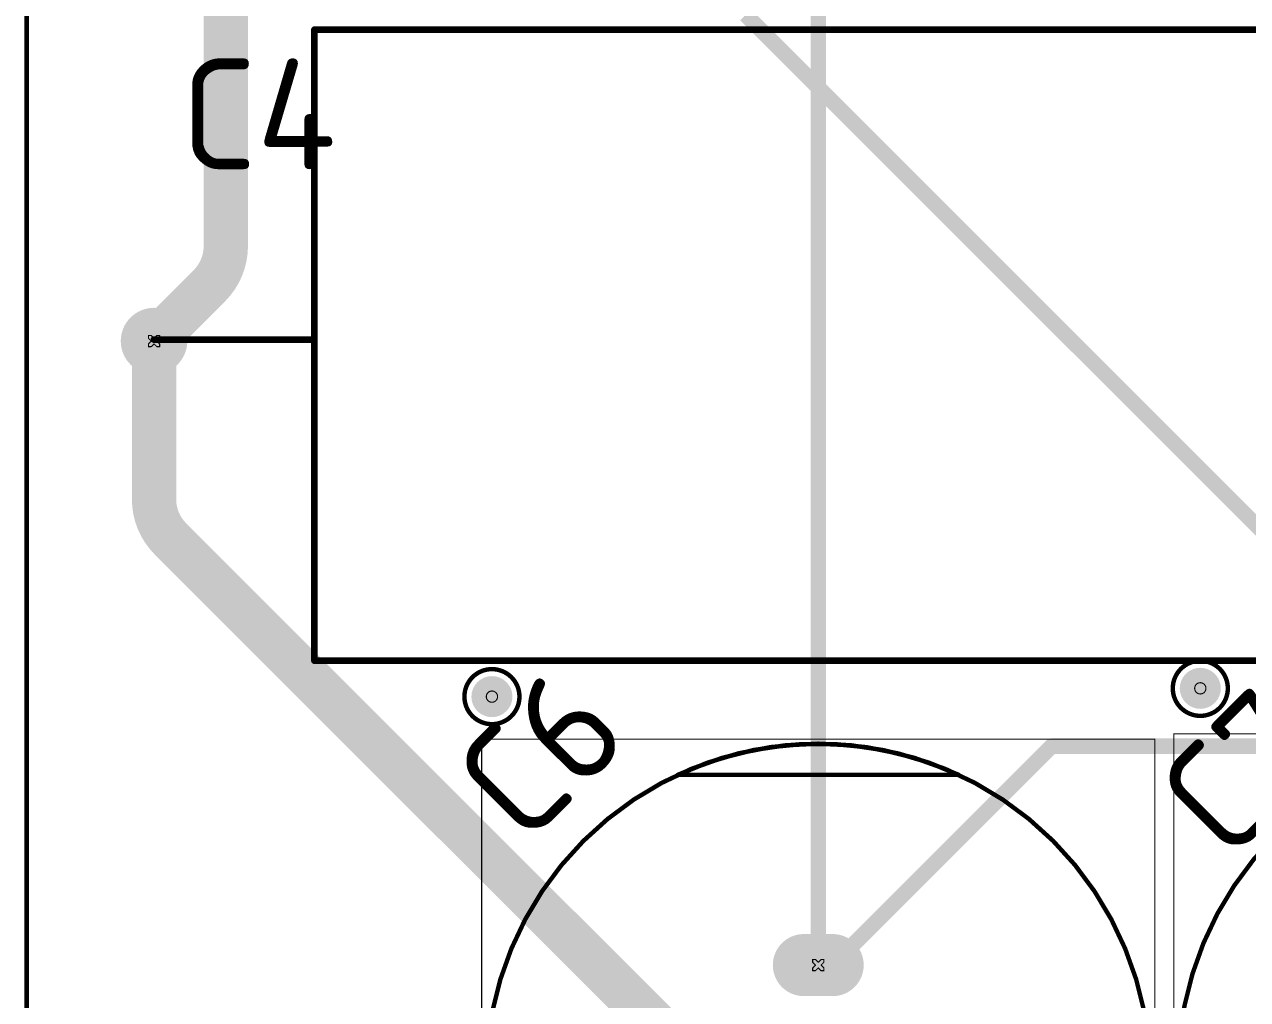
# Model space of a CAD drawing. Header units: millimetres. Extents: x 3219 to 51106, y -14166 to 2063.
# Drawn here: x 5516.4 to 5571.6, y 1810.7 to 1854.7 of the extents above; entities that cross this region are included whole.
import ezdxf

# ---------------------------------------------------------------- set-up
doc = ezdxf.new("R2010")
doc.units = ezdxf.units.MM
doc.layers.get('0').update_dxf_attribs({"lineweight": 53})
for name, color, linetype in [('Bottom Layer', 5, 'Continuous'), ('Bottom Solder', 6, 'Continuous'), ('Drill Drawing', 1, 'Continuous'), ('Mechanical 1', 6, 'Continuous'), ('Mechanical 13', 56, 'Continuous'), ('Mechanical 15', 56, 'Continuous'), ('Multi-Layer', 9, 'Continuous'), ('Top Layer', 1, 'Continuous'), ('Top Overlay', 2, 'Continuous'), ('Top Solder', 216, 'Continuous')]:
    doc.layers.add(name, color=color, linetype=linetype)
doc.styles.add('Arial', font='arial.ttf', dxfattribs={"height": 3})
doc.styles.add('GOST type B', font='GOST_B.TTF', dxfattribs={"height": 3.5})

# ---------------------------------------------------------------- blocks, each defined once
blk = doc.blocks.new('_73_14__4____D28_41')
at = {"layer": 'Mechanical 1'}
for points in [[(24, 14.5, 0.2, 0.2, 0), (-24, 14.5, 0.2, 0.2, 0)], [(24, -14, 0.2, 0.2, 0), (24, 14.5, 0.2, 0.2, 0)], [(24, -14, 0.2, 0.2, 0), (-24, -14, 0.2, 0.2, 0)]]:
    blk.add_lwpolyline(points, format="xyseb", dxfattribs=at)
for points in [[(23.95, 14.5, 0.1, 0.1, 1), (24.05, 14.5, 0.1, 0.1, 1)], [(23.95, 14.5, 0.1, 0.1, 1), (24.05, 14.5, 0.1, 0.1, 1)], [(23.95, -14, 0.1, 0.1, 1), (24.05, -14, 0.1, 0.1, 1)], [(23.95, -14, 0.1, 0.1, 1), (24.05, -14, 0.1, 0.1, 1)]]:
    blk.add_lwpolyline(points, format="xyseb", close=True, dxfattribs=at)
at = {"layer": 'Top Overlay'}
for points in [[(24, 14.5, 0.3, 0.3, 0), (-24, 14.5, 0.3, 0.3, 0)], [(24, -14, 0.3, 0.3, 0), (24, 14.5, 0.3, 0.3, 0)], [(31.25, 0, 0.3, 0.3, 0), (24, 0, 0.3, 0.3, 0)], [(24, -14, 0.3, 0.3, 0), (-24, -14, 0.3, 0.3, 0)]]:
    blk.add_lwpolyline(points, format="xyseb", dxfattribs=at)
for points in [[(23.925, 14.5, 0.15, 0.15, 1), (24.075, 14.5, 0.15, 0.15, 1)], [(23.925, 14.5, 0.15, 0.15, 1), (24.075, 14.5, 0.15, 0.15, 1)], [(23.925, 0, 0.15, 0.15, 1), (24.075, 0, 0.15, 0.15, 1)], [(31.175, 0, 0.15, 0.15, 1), (31.325, 0, 0.15, 0.15, 1)], [(23.925, -14, 0.15, 0.15, 1), (24.075, -14, 0.15, 0.15, 1)], [(23.925, -14, 0.15, 0.15, 1), (24.075, -14, 0.15, 0.15, 1)]]:
    blk.add_lwpolyline(points, format="xyseb", close=True, dxfattribs=at)
blk = doc.blocks.new('CAP_TH_ALUM_ELEC_D30_00___S10_00___H30_00___122')
at = {"layer": 'Bottom Layer'}
h = blk.add_hatch(color=5, dxfattribs=at)
edge = h.paths.add_edge_path()
edge.add_arc((-5, 0.65), 1.3, 0, 180)
edge.add_line((-6.3, 0.65), (-6.3, -0.65))
edge.add_arc((-5, -0.65), 1.3, 180, 360)
edge.add_line((-3.7, -0.65), (-3.7, 0.65))
h = blk.add_hatch(color=5, dxfattribs=at)
edge = h.paths.add_edge_path()
edge.add_arc((5, -0.65), 1.3, 180, 360)
edge.add_line((6.3, -0.65), (6.3, 0.65))
edge.add_arc((5, 0.65), 1.3, 0, 180)
edge.add_line((3.7, 0.65), (3.7, -0.65))
at = {"layer": 'Bottom Solder'}
h = blk.add_hatch(color=6, dxfattribs=at)
edge = h.paths.add_edge_path()
edge.add_arc((-5, 0.65), 1.402, 0, 180)
edge.add_line((-6.402, 0.65), (-6.402, -0.65))
edge.add_arc((-5, -0.65), 1.402, 180, 360)
edge.add_line((-3.598, -0.65), (-3.598, 0.65))
h = blk.add_hatch(color=6, dxfattribs=at)
edge = h.paths.add_edge_path()
edge.add_arc((5, -0.65), 1.402, 180, 360)
edge.add_line((6.402, -0.65), (6.402, 0.65))
edge.add_arc((5, 0.65), 1.402, 0, 180)
edge.add_line((3.598, 0.65), (3.598, -0.65))
at = {"layer": 'Multi-Layer'}
h = blk.add_hatch(color=9, dxfattribs=at)
edge = h.paths.add_edge_path()
edge.add_arc((-5, 0.65), 1.3, 0, 180)
edge.add_line((-6.3, 0.65), (-6.3, -0.65))
edge.add_arc((-5, -0.65), 1.3, 180, 360)
edge.add_line((-3.7, -0.65), (-3.7, 0.65))
h = blk.add_hatch(color=9, dxfattribs=at)
edge = h.paths.add_edge_path()
edge.add_arc((5, -0.65), 1.3, 180, 360)
edge.add_line((6.3, -0.65), (6.3, 0.65))
edge.add_arc((5, 0.65), 1.3, 0, 180)
edge.add_line((3.7, 0.65), (3.7, -0.65))
at = {"layer": 'Top Layer'}
h = blk.add_hatch(color=1, dxfattribs=at)
edge = h.paths.add_edge_path()
edge.add_arc((-5, 0.65), 1.3, 0, 180)
edge.add_line((-6.3, 0.65), (-6.3, -0.65))
edge.add_arc((-5, -0.65), 1.3, 180, 360)
edge.add_line((-3.7, -0.65), (-3.7, 0.65))
h = blk.add_hatch(color=1, dxfattribs=at)
edge = h.paths.add_edge_path()
edge.add_arc((5, -0.65), 1.3, 180, 360)
edge.add_line((6.3, -0.65), (6.3, 0.65))
edge.add_arc((5, 0.65), 1.3, 0, 180)
edge.add_line((3.7, 0.65), (3.7, -0.65))
at = {"layer": 'Top Solder'}
h = blk.add_hatch(color=216, dxfattribs=at)
edge = h.paths.add_edge_path()
edge.add_arc((-5, 0.65), 1.402, 0, 180)
edge.add_line((-6.402, 0.65), (-6.402, -0.65))
edge.add_arc((-5, -0.65), 1.402, 180, 360)
edge.add_line((-3.598, -0.65), (-3.598, 0.65))
h = blk.add_hatch(color=216, dxfattribs=at)
edge = h.paths.add_edge_path()
edge.add_arc((5, -0.65), 1.402, 180, 360)
edge.add_line((6.402, -0.65), (6.402, 0.65))
edge.add_arc((5, 0.65), 1.402, 0, 180)
edge.add_line((3.598, 0.65), (3.598, -0.65))
at = {"layer": 'Mechanical 13'}
for points in [[(15, 0, 0.1, 0.1, 1), (-15, 0, 0.1, 0.1, 1)], [(-13.62, 6.339, 0.05, 0.05, 1), (-13.57, 6.339, 0.05, 0.05, 1)], [(-15.025, 0, 0.05, 0.05, 1), (-14.975, 0, 0.05, 0.05, 1)], [(14.975, 0, 0.05, 0.05, 1), (15.025, 0, 0.05, 0.05, 1)], [(-13.62, -6.339, 0.05, 0.05, 1), (-13.57, -6.339, 0.05, 0.05, 1)]]:
    blk.add_lwpolyline(points, format="xyseb", close=True, dxfattribs=at)
blk.add_lwpolyline([(-13.595, 6.339, 0.1, 0.1, 0), (-13.595, -6.339, 0.1, 0.1, 0)], format="xyseb", dxfattribs=at)
at = {"layer": 'Mechanical 15'}
for points in [[(-15.2, 15.2, 0.05, 0.05, 0), (-15.2, -15.2, 0.05, 0.05, 0)], [(-15.2, 15.2, 0.05, 0.05, 0), (15.2, 15.2, 0.05, 0.05, 0)], [(15.2, 15.2, 0.05, 0.05, 0), (15.2, -15.2, 0.05, 0.05, 0)], [(0, 1.25, 0.1, 0.1, 0), (0, 0, 0.1, 0.1, 0)], [(-1.25, 0, 0.1, 0.1, 0), (0, 0, 0.1, 0.1, 0)], [(0, 0, 0.1, 0.1, 0), (0, -1.25, 0.1, 0.1, 0)], [(0, 0, 0.1, 0.1, 0), (1.25, 0, 0.1, 0.1, 0)], [(-15.2, -15.2, 0.05, 0.05, 0), (15.2, -15.2, 0.05, 0.05, 0)]]:
    blk.add_lwpolyline(points, format="xyseb", dxfattribs=at)
for points in [[(-15.212, 15.2, 0.025, 0.025, 1), (-15.187, 15.2, 0.025, 0.025, 1)], [(-15.212, 15.2, 0.025, 0.025, 1), (-15.187, 15.2, 0.025, 0.025, 1)], [(15.187, 15.2, 0.025, 0.025, 1), (15.212, 15.2, 0.025, 0.025, 1)], [(15.187, 15.2, 0.025, 0.025, 1), (15.212, 15.2, 0.025, 0.025, 1)], [(-0.025, 1.25, 0.05, 0.05, 1), (0.025, 1.25, 0.05, 0.05, 1)], [(-1.275, 0, 0.05, 0.05, 1), (-1.225, 0, 0.05, 0.05, 1)], [(-0.025, 0, 0.05, 0.05, 1), (0.025, 0, 0.05, 0.05, 1)], [(-0.025, 0, 0.05, 0.05, 1), (0.025, 0, 0.05, 0.05, 1)], [(-0.025, 0, 0.05, 0.05, 1), (0.025, 0, 0.05, 0.05, 1)], [(-0.025, 0, 0.05, 0.05, 1), (0.025, 0, 0.05, 0.05, 1)], [(1.225, 0, 0.05, 0.05, 1), (1.275, 0, 0.05, 0.05, 1)], [(-0.025, -1.25, 0.05, 0.05, 1), (0.025, -1.25, 0.05, 0.05, 1)], [(-15.212, -15.2, 0.025, 0.025, 1), (-15.187, -15.2, 0.025, 0.025, 1)], [(-15.212, -15.2, 0.025, 0.025, 1), (-15.187, -15.2, 0.025, 0.025, 1)], [(15.187, -15.2, 0.025, 0.025, 1), (15.212, -15.2, 0.025, 0.025, 1)], [(15.187, -15.2, 0.025, 0.025, 1), (15.212, -15.2, 0.025, 0.025, 1)]]:
    blk.add_lwpolyline(points, format="xyseb", close=True, dxfattribs=at)
at = {"layer": 'Top Overlay'}
blk.add_line((-13.595, 6.339), (-13.595, -6.339), dxfattribs=at)
for points in [[(15, 0, 0.2, 0.2, 1), (-15, 0, 0.2, 0.2, 1)], [(-13.645, 6.339, 0.1, 0.1, 1), (-13.545, 6.339, 0.1, 0.1, 1)], [(-13.645, 6.339, 0.1, 0.1, 1), (-13.545, 6.339, 0.1, 0.1, 1)], [(-15.05, 0, 0.1, 0.1, 1), (-14.95, 0, 0.1, 0.1, 1)], [(14.95, 0, 0.1, 0.1, 1), (15.05, 0, 0.1, 0.1, 1)], [(-13.645, -6.339, 0.1, 0.1, 1), (-13.545, -6.339, 0.1, 0.1, 1)], [(-13.645, -6.339, 0.1, 0.1, 1), (-13.545, -6.339, 0.1, 0.1, 1)]]:
    blk.add_lwpolyline(points, format="xyseb", close=True, dxfattribs=at)
for points in [[(-13.595, -6.339, 0.2, 0.2, -0.221695), (-13.595, 6.339, 0.2, 0.2, 0)], [(-13.595, 6.339, 0.2, 0.2, 0), (-13.595, -6.339, 0.2, 0.2, 0)]]:
    blk.add_lwpolyline(points, format="xyseb", dxfattribs=at)
blk.add_arc((0, 0), 15, 155, 205, dxfattribs=at)
at = {"layer": 'Top Overlay', "style": 'Arial'}
blk.add_text('+', height=2, dxfattribs=at).set_placement((4.7, 2.75))
blk = doc.blocks.new('CAP_TH_ALUM_ELEC_D30_00___S10_00___H30_00___123')
at = {"layer": 'Bottom Layer'}
h = blk.add_hatch(color=5, dxfattribs=at)
edge = h.paths.add_edge_path()
edge.add_arc((-5, 0.65), 1.3, 0, 180)
edge.add_line((-6.3, 0.65), (-6.3, -0.65))
edge.add_arc((-5, -0.65), 1.3, 180, 360)
edge.add_line((-3.7, -0.65), (-3.7, 0.65))
h = blk.add_hatch(color=5, dxfattribs=at)
edge = h.paths.add_edge_path()
edge.add_arc((5, -0.65), 1.3, 180, 360)
edge.add_line((6.3, -0.65), (6.3, 0.65))
edge.add_arc((5, 0.65), 1.3, 0, 180)
edge.add_line((3.7, 0.65), (3.7, -0.65))
at = {"layer": 'Bottom Solder'}
h = blk.add_hatch(color=6, dxfattribs=at)
edge = h.paths.add_edge_path()
edge.add_arc((-5, 0.65), 1.402, 0, 180)
edge.add_line((-6.402, 0.65), (-6.402, -0.65))
edge.add_arc((-5, -0.65), 1.402, 180, 360)
edge.add_line((-3.598, -0.65), (-3.598, 0.65))
h = blk.add_hatch(color=6, dxfattribs=at)
edge = h.paths.add_edge_path()
edge.add_arc((5, -0.65), 1.402, 180, 360)
edge.add_line((6.402, -0.65), (6.402, 0.65))
edge.add_arc((5, 0.65), 1.402, 0, 180)
edge.add_line((3.598, 0.65), (3.598, -0.65))
at = {"layer": 'Multi-Layer'}
h = blk.add_hatch(color=9, dxfattribs=at)
edge = h.paths.add_edge_path()
edge.add_arc((-5, 0.65), 1.3, 0, 180)
edge.add_line((-6.3, 0.65), (-6.3, -0.65))
edge.add_arc((-5, -0.65), 1.3, 180, 360)
edge.add_line((-3.7, -0.65), (-3.7, 0.65))
h = blk.add_hatch(color=9, dxfattribs=at)
edge = h.paths.add_edge_path()
edge.add_arc((5, -0.65), 1.3, 180, 360)
edge.add_line((6.3, -0.65), (6.3, 0.65))
edge.add_arc((5, 0.65), 1.3, 0, 180)
edge.add_line((3.7, 0.65), (3.7, -0.65))
at = {"layer": 'Top Layer'}
h = blk.add_hatch(color=1, dxfattribs=at)
edge = h.paths.add_edge_path()
edge.add_arc((-5, 0.65), 1.3, 0, 180)
edge.add_line((-6.3, 0.65), (-6.3, -0.65))
edge.add_arc((-5, -0.65), 1.3, 180, 360)
edge.add_line((-3.7, -0.65), (-3.7, 0.65))
h = blk.add_hatch(color=1, dxfattribs=at)
edge = h.paths.add_edge_path()
edge.add_arc((5, -0.65), 1.3, 180, 360)
edge.add_line((6.3, -0.65), (6.3, 0.65))
edge.add_arc((5, 0.65), 1.3, 0, 180)
edge.add_line((3.7, 0.65), (3.7, -0.65))
at = {"layer": 'Top Solder'}
h = blk.add_hatch(color=216, dxfattribs=at)
edge = h.paths.add_edge_path()
edge.add_arc((-5, 0.65), 1.402, 0, 180)
edge.add_line((-6.402, 0.65), (-6.402, -0.65))
edge.add_arc((-5, -0.65), 1.402, 180, 360)
edge.add_line((-3.598, -0.65), (-3.598, 0.65))
h = blk.add_hatch(color=216, dxfattribs=at)
edge = h.paths.add_edge_path()
edge.add_arc((5, -0.65), 1.402, 180, 360)
edge.add_line((6.402, -0.65), (6.402, 0.65))
edge.add_arc((5, 0.65), 1.402, 0, 180)
edge.add_line((3.598, 0.65), (3.598, -0.65))
at = {"layer": 'Mechanical 13'}
for points in [[(15, 0, 0.1, 0.1, 1), (-15, 0, 0.1, 0.1, 1)], [(-13.62, 6.339, 0.05, 0.05, 1), (-13.57, 6.339, 0.05, 0.05, 1)], [(-15.025, 0, 0.05, 0.05, 1), (-14.975, 0, 0.05, 0.05, 1)], [(14.975, 0, 0.05, 0.05, 1), (15.025, 0, 0.05, 0.05, 1)], [(-13.62, -6.339, 0.05, 0.05, 1), (-13.57, -6.339, 0.05, 0.05, 1)]]:
    blk.add_lwpolyline(points, format="xyseb", close=True, dxfattribs=at)
blk.add_lwpolyline([(-13.595, -6.339, 0.1, 0.1, 0), (-13.595, 6.339, 0.1, 0.1, 0)], format="xyseb", dxfattribs=at)
at = {"layer": 'Mechanical 15'}
for points in [[(-15.2, -15.2, 0.05, 0.05, 0), (-15.2, 15.2, 0.05, 0.05, 0)], [(15.2, 15.2, 0.05, 0.05, 0), (-15.2, 15.2, 0.05, 0.05, 0)], [(15.2, -15.2, 0.05, 0.05, 0), (15.2, 15.2, 0.05, 0.05, 0)], [(0, 0, 0.1, 0.1, 0), (0, 1.25, 0.1, 0.1, 0)], [(0, 0, 0.1, 0.1, 0), (-1.25, 0, 0.1, 0.1, 0)], [(0, -1.25, 0.1, 0.1, 0), (0, 0, 0.1, 0.1, 0)], [(1.25, 0, 0.1, 0.1, 0), (0, 0, 0.1, 0.1, 0)], [(15.2, -15.2, 0.05, 0.05, 0), (-15.2, -15.2, 0.05, 0.05, 0)]]:
    blk.add_lwpolyline(points, format="xyseb", dxfattribs=at)
for points in [[(-15.212, 15.2, 0.025, 0.025, 1), (-15.187, 15.2, 0.025, 0.025, 1)], [(-15.212, 15.2, 0.025, 0.025, 1), (-15.187, 15.2, 0.025, 0.025, 1)], [(15.187, 15.2, 0.025, 0.025, 1), (15.212, 15.2, 0.025, 0.025, 1)], [(15.187, 15.2, 0.025, 0.025, 1), (15.212, 15.2, 0.025, 0.025, 1)], [(-0.025, 1.25, 0.05, 0.05, 1), (0.025, 1.25, 0.05, 0.05, 1)], [(-1.275, 0, 0.05, 0.05, 1), (-1.225, 0, 0.05, 0.05, 1)], [(-0.025, 0, 0.05, 0.05, 1), (0.025, 0, 0.05, 0.05, 1)], [(-0.025, 0, 0.05, 0.05, 1), (0.025, 0, 0.05, 0.05, 1)], [(-0.025, 0, 0.05, 0.05, 1), (0.025, 0, 0.05, 0.05, 1)], [(-0.025, 0, 0.05, 0.05, 1), (0.025, 0, 0.05, 0.05, 1)], [(1.225, 0, 0.05, 0.05, 1), (1.275, 0, 0.05, 0.05, 1)], [(-0.025, -1.25, 0.05, 0.05, 1), (0.025, -1.25, 0.05, 0.05, 1)], [(-15.212, -15.2, 0.025, 0.025, 1), (-15.187, -15.2, 0.025, 0.025, 1)], [(-15.212, -15.2, 0.025, 0.025, 1), (-15.187, -15.2, 0.025, 0.025, 1)], [(15.187, -15.2, 0.025, 0.025, 1), (15.212, -15.2, 0.025, 0.025, 1)], [(15.187, -15.2, 0.025, 0.025, 1), (15.212, -15.2, 0.025, 0.025, 1)]]:
    blk.add_lwpolyline(points, format="xyseb", close=True, dxfattribs=at)
at = {"layer": 'Top Overlay'}
blk.add_line((-13.595, 6.339), (-13.595, -6.339), dxfattribs=at)
for points in [[(15, 0, 0.2, 0.2, 1), (-15, 0, 0.2, 0.2, 1)], [(-13.645, 6.339, 0.1, 0.1, 1), (-13.545, 6.339, 0.1, 0.1, 1)], [(-13.645, 6.339, 0.1, 0.1, 1), (-13.545, 6.339, 0.1, 0.1, 1)], [(-15.05, 0, 0.1, 0.1, 1), (-14.95, 0, 0.1, 0.1, 1)], [(14.95, 0, 0.1, 0.1, 1), (15.05, 0, 0.1, 0.1, 1)], [(-13.645, -6.339, 0.1, 0.1, 1), (-13.545, -6.339, 0.1, 0.1, 1)], [(-13.645, -6.339, 0.1, 0.1, 1), (-13.545, -6.339, 0.1, 0.1, 1)]]:
    blk.add_lwpolyline(points, format="xyseb", close=True, dxfattribs=at)
for points in [[(-13.595, -6.339, 0.2, 0.2, -0.221695), (-13.595, 6.339, 0.2, 0.2, 0)], [(-13.595, -6.339, 0.2, 0.2, 0), (-13.595, 6.339, 0.2, 0.2, 0)]]:
    blk.add_lwpolyline(points, format="xyseb", dxfattribs=at)
blk.add_arc((0, 0), 15, 155, 205, dxfattribs=at)
at = {"layer": 'Top Overlay', "style": 'Arial'}
blk.add_text('+', height=2, dxfattribs=at).set_placement((4.7, 2.75))

msp = doc.modelspace()

# ---------------------------------------------------------------- hatches: boundary and pattern name
at = {"layer": 'Bottom Layer'}
h = msp.add_hatch(color=5, dxfattribs=at)
edge = h.paths.add_edge_path()
edge.add_arc((5522.229, 1840.408), 1.4, 0, 360)
h = msp.add_hatch(color=5, dxfattribs=at)
edge = h.paths.add_edge_path()
edge.add_arc((5569.471, 1824.723), 0.825, 0, 360)
h = msp.add_hatch(color=5, dxfattribs=at)
edge = h.paths.add_edge_path()
edge.add_arc((5537.486, 1824.348), 0.825, 0, 360)
at = {"layer": 'Bottom Solder'}
h = msp.add_hatch(color=6, dxfattribs=at)
edge = h.paths.add_edge_path()
edge.add_arc((5522.229, 1840.408), 1.502, 0, 360)
h = msp.add_hatch(color=6, dxfattribs=at)
edge = h.paths.add_edge_path()
edge.add_arc((5537.486, 1824.348), 0.927, 0, 360)
h = msp.add_hatch(color=6, dxfattribs=at)
edge = h.paths.add_edge_path()
edge.add_arc((5569.471, 1824.723), 0.927, 0, 360)
at = {"layer": 'Multi-Layer'}
h = msp.add_hatch(color=9, dxfattribs=at)
edge = h.paths.add_edge_path()
edge.add_arc((5522.229, 1840.408), 1.4, 0, 360)
h = msp.add_hatch(color=9, dxfattribs=at)
edge = h.paths.add_edge_path()
edge.add_arc((5569.471, 1824.723), 0.825, 0, 360)
h = msp.add_hatch(color=9, dxfattribs=at)
edge = h.paths.add_edge_path()
edge.add_arc((5537.486, 1824.348), 0.825, 0, 360)
at = {"layer": 'Top Layer'}
h = msp.add_hatch(color=1, dxfattribs=at)
edge = h.paths.add_edge_path()
edge.add_arc((5522.229, 1840.408), 1.4, 0, 360)
h = msp.add_hatch(color=1, dxfattribs=at)
edge = h.paths.add_edge_path()
edge.add_arc((5569.471, 1824.723), 0.825, 0, 360)
h = msp.add_hatch(color=1, dxfattribs=at)
edge = h.paths.add_edge_path()
edge.add_arc((5537.486, 1824.348), 0.825, 0, 360)
at = {"layer": 'Top Solder'}
h = msp.add_hatch(color=216, dxfattribs=at)
edge = h.paths.add_edge_path()
edge.add_arc((5522.229, 1840.408), 1.502, 0, 360)
h = msp.add_hatch(color=216, dxfattribs=at)
edge = h.paths.add_edge_path()
edge.add_arc((5537.486, 1824.348), 0.927, 0, 360)
h = msp.add_hatch(color=216, dxfattribs=at)
edge = h.paths.add_edge_path()
edge.add_arc((5569.471, 1824.723), 0.927, 0, 360)

# ---------------------------------------------------------------- linework, layer by layer
at = {"layer": 'Bottom Layer'}
for points in [[(5525.471, 1844.702, 2, 2, 0), (5525.471, 1949.223, 2, 2, 0)], [(5548.944, 1855.142, 0.7, 0.7, 0), (5583.471, 1820.616, 0.7, 0.7, 0)], [(5525.471, 1844.702, 2, 2, -0.198912), (5524.727, 1842.906, 2, 2, 0)], [(5522.229, 1840.408, 2, 2, 0), (5524.727, 1842.906, 2, 2, 0)], [(5522.229, 1833.267, 2, 2, 0), (5522.229, 1840.408, 2, 2, 0)], [(5522.972, 1831.471, 2, 2, -0.198912), (5522.229, 1833.267, 2, 2, 0)], [(5522.972, 1831.471, 2, 2, 0), (5552.221, 1802.223, 2, 2, 0)]]:
    msp.add_lwpolyline(points, format="xyseb", dxfattribs=at)
for points in [[(5524.971, 1844.702, 1, 1, 1), (5525.971, 1844.702, 1, 1, 1)], [(5524.971, 1844.702, 1, 1, 1), (5525.971, 1844.702, 1, 1, 1)], [(5524.227, 1842.906, 1, 1, 1), (5525.227, 1842.906, 1, 1, 1)], [(5524.227, 1842.906, 1, 1, 1), (5525.227, 1842.906, 1, 1, 1)], [(5521.729, 1840.408, 1, 1, 1), (5522.729, 1840.408, 1, 1, 1)], [(5521.729, 1840.408, 1, 1, 1), (5522.729, 1840.408, 1, 1, 1)], [(5521.729, 1833.267, 1, 1, 1), (5522.729, 1833.267, 1, 1, 1)], [(5521.729, 1833.267, 1, 1, 1), (5522.729, 1833.267, 1, 1, 1)], [(5522.472, 1831.471, 1, 1, 1), (5523.472, 1831.471, 1, 1, 1)], [(5522.472, 1831.471, 1, 1, 1), (5523.472, 1831.471, 1, 1, 1)]]:
    msp.add_lwpolyline(points, format="xyseb", close=True, dxfattribs=at)
at = {"layer": 'Drill Drawing'}
for points in [[(5521.975, 1840.535, 0.0508, 0.0508, 0), (5521.975, 1840.662, 0.0508, 0.0508, 0)], [(5521.975, 1840.662, 0.0508, 0.0508, 0), (5522.102, 1840.662, 0.0508, 0.0508, 0)], [(5522.102, 1840.662, 0.0508, 0.0508, 0), (5522.229, 1840.535, 0.0508, 0.0508, 0)], [(5522.229, 1840.535, 0.0508, 0.0508, 0), (5522.356, 1840.662, 0.0508, 0.0508, 0)], [(5522.356, 1840.662, 0.0508, 0.0508, 0), (5522.483, 1840.662, 0.0508, 0.0508, 0)], [(5522.483, 1840.535, 0.0508, 0.0508, 0), (5522.483, 1840.662, 0.0508, 0.0508, 0)], [(5521.975, 1840.535, 0.0508, 0.0508, 0), (5522.102, 1840.408, 0.0508, 0.0508, 0)], [(5521.975, 1840.281, 0.0508, 0.0508, 0), (5522.102, 1840.408, 0.0508, 0.0508, 0)], [(5521.975, 1840.154, 0.0508, 0.0508, 0), (5521.975, 1840.281, 0.0508, 0.0508, 0)], [(5521.975, 1840.154, 0.0508, 0.0508, 0), (5522.102, 1840.154, 0.0508, 0.0508, 0)], [(5522.102, 1840.154, 0.0508, 0.0508, 0), (5522.229, 1840.281, 0.0508, 0.0508, 0)], [(5522.229, 1840.281, 0.0508, 0.0508, 0), (5522.356, 1840.154, 0.0508, 0.0508, 0)], [(5522.356, 1840.408, 0.0508, 0.0508, 0), (5522.483, 1840.535, 0.0508, 0.0508, 0)], [(5522.356, 1840.408, 0.0508, 0.0508, 0), (5522.483, 1840.281, 0.0508, 0.0508, 0)], [(5522.356, 1840.154, 0.0508, 0.0508, 0), (5522.483, 1840.154, 0.0508, 0.0508, 0)], [(5522.483, 1840.154, 0.0508, 0.0508, 0), (5522.483, 1840.281, 0.0508, 0.0508, 0)], [(5551.967, 1812.35, 0.0508, 0.0508, 0), (5551.967, 1812.477, 0.0508, 0.0508, 0)], [(5551.967, 1812.477, 0.0508, 0.0508, 0), (5552.094, 1812.477, 0.0508, 0.0508, 0)], [(5552.094, 1812.477, 0.0508, 0.0508, 0), (5552.221, 1812.35, 0.0508, 0.0508, 0)], [(5552.221, 1812.35, 0.0508, 0.0508, 0), (5552.348, 1812.477, 0.0508, 0.0508, 0)], [(5552.348, 1812.477, 0.0508, 0.0508, 0), (5552.475, 1812.477, 0.0508, 0.0508, 0)], [(5552.475, 1812.35, 0.0508, 0.0508, 0), (5552.475, 1812.477, 0.0508, 0.0508, 0)], [(5551.967, 1812.35, 0.0508, 0.0508, 0), (5552.094, 1812.223, 0.0508, 0.0508, 0)], [(5551.967, 1812.096, 0.0508, 0.0508, 0), (5552.094, 1812.223, 0.0508, 0.0508, 0)], [(5551.967, 1811.969, 0.0508, 0.0508, 0), (5551.967, 1812.096, 0.0508, 0.0508, 0)], [(5551.967, 1811.969, 0.0508, 0.0508, 0), (5552.094, 1811.969, 0.0508, 0.0508, 0)], [(5552.094, 1811.969, 0.0508, 0.0508, 0), (5552.221, 1812.096, 0.0508, 0.0508, 0)], [(5552.221, 1812.096, 0.0508, 0.0508, 0), (5552.348, 1811.969, 0.0508, 0.0508, 0)], [(5552.348, 1812.223, 0.0508, 0.0508, 0), (5552.475, 1812.35, 0.0508, 0.0508, 0)], [(5552.348, 1812.223, 0.0508, 0.0508, 0), (5552.475, 1812.096, 0.0508, 0.0508, 0)], [(5552.348, 1811.969, 0.0508, 0.0508, 0), (5552.475, 1811.969, 0.0508, 0.0508, 0)], [(5552.475, 1811.969, 0.0508, 0.0508, 0), (5552.475, 1812.096, 0.0508, 0.0508, 0)]]:
    msp.add_lwpolyline(points, format="xyseb", dxfattribs=at)
for points in [[(5521.962, 1840.662, 0.0254, 0.0254, 1), (5521.987, 1840.662, 0.0254, 0.0254, 1)], [(5521.962, 1840.662, 0.0254, 0.0254, 1), (5521.987, 1840.662, 0.0254, 0.0254, 1)], [(5522.089, 1840.662, 0.0254, 0.0254, 1), (5522.114, 1840.662, 0.0254, 0.0254, 1)], [(5522.089, 1840.662, 0.0254, 0.0254, 1), (5522.114, 1840.662, 0.0254, 0.0254, 1)], [(5522.343, 1840.662, 0.0254, 0.0254, 1), (5522.368, 1840.662, 0.0254, 0.0254, 1)], [(5522.343, 1840.662, 0.0254, 0.0254, 1), (5522.368, 1840.662, 0.0254, 0.0254, 1)], [(5522.47, 1840.662, 0.0254, 0.0254, 1), (5522.495, 1840.662, 0.0254, 0.0254, 1)], [(5522.47, 1840.662, 0.0254, 0.0254, 1), (5522.495, 1840.662, 0.0254, 0.0254, 1)], [(5521.962, 1840.535, 0.0254, 0.0254, 1), (5521.987, 1840.535, 0.0254, 0.0254, 1)], [(5521.962, 1840.535, 0.0254, 0.0254, 1), (5521.987, 1840.535, 0.0254, 0.0254, 1)], [(5521.962, 1840.281, 0.0254, 0.0254, 1), (5521.987, 1840.281, 0.0254, 0.0254, 1)], [(5521.962, 1840.281, 0.0254, 0.0254, 1), (5521.987, 1840.281, 0.0254, 0.0254, 1)], [(5521.962, 1840.154, 0.0254, 0.0254, 1), (5521.987, 1840.154, 0.0254, 0.0254, 1)], [(5521.962, 1840.154, 0.0254, 0.0254, 1), (5521.987, 1840.154, 0.0254, 0.0254, 1)], [(5522.089, 1840.408, 0.0254, 0.0254, 1), (5522.114, 1840.408, 0.0254, 0.0254, 1)], [(5522.089, 1840.408, 0.0254, 0.0254, 1), (5522.114, 1840.408, 0.0254, 0.0254, 1)], [(5522.089, 1840.154, 0.0254, 0.0254, 1), (5522.114, 1840.154, 0.0254, 0.0254, 1)], [(5522.089, 1840.154, 0.0254, 0.0254, 1), (5522.114, 1840.154, 0.0254, 0.0254, 1)], [(5522.216, 1840.535, 0.0254, 0.0254, 1), (5522.241, 1840.535, 0.0254, 0.0254, 1)], [(5522.216, 1840.535, 0.0254, 0.0254, 1), (5522.241, 1840.535, 0.0254, 0.0254, 1)], [(5522.216, 1840.281, 0.0254, 0.0254, 1), (5522.241, 1840.281, 0.0254, 0.0254, 1)], [(5522.216, 1840.281, 0.0254, 0.0254, 1), (5522.241, 1840.281, 0.0254, 0.0254, 1)], [(5522.343, 1840.408, 0.0254, 0.0254, 1), (5522.368, 1840.408, 0.0254, 0.0254, 1)], [(5522.343, 1840.408, 0.0254, 0.0254, 1), (5522.368, 1840.408, 0.0254, 0.0254, 1)], [(5522.343, 1840.154, 0.0254, 0.0254, 1), (5522.368, 1840.154, 0.0254, 0.0254, 1)], [(5522.343, 1840.154, 0.0254, 0.0254, 1), (5522.368, 1840.154, 0.0254, 0.0254, 1)], [(5522.47, 1840.535, 0.0254, 0.0254, 1), (5522.495, 1840.535, 0.0254, 0.0254, 1)], [(5522.47, 1840.535, 0.0254, 0.0254, 1), (5522.495, 1840.535, 0.0254, 0.0254, 1)], [(5522.47, 1840.281, 0.0254, 0.0254, 1), (5522.495, 1840.281, 0.0254, 0.0254, 1)], [(5522.47, 1840.281, 0.0254, 0.0254, 1), (5522.495, 1840.281, 0.0254, 0.0254, 1)], [(5522.47, 1840.154, 0.0254, 0.0254, 1), (5522.495, 1840.154, 0.0254, 0.0254, 1)], [(5522.47, 1840.154, 0.0254, 0.0254, 1), (5522.495, 1840.154, 0.0254, 0.0254, 1)], [(5569.725, 1824.723, 0.0508, 0.0508, 1), (5569.217, 1824.723, 0.0508, 0.0508, 1)], [(5569.204, 1824.723, 0.0254, 0.0254, 1), (5569.229, 1824.723, 0.0254, 0.0254, 1)], [(5569.712, 1824.723, 0.0254, 0.0254, 1), (5569.737, 1824.723, 0.0254, 0.0254, 1)], [(5537.74, 1824.348, 0.0508, 0.0508, 1), (5537.232, 1824.348, 0.0508, 0.0508, 1)], [(5537.219, 1824.348, 0.0254, 0.0254, 1), (5537.245, 1824.348, 0.0254, 0.0254, 1)], [(5537.727, 1824.348, 0.0254, 0.0254, 1), (5537.753, 1824.348, 0.0254, 0.0254, 1)], [(5551.954, 1812.477, 0.0254, 0.0254, 1), (5551.979, 1812.477, 0.0254, 0.0254, 1)], [(5551.954, 1812.477, 0.0254, 0.0254, 1), (5551.979, 1812.477, 0.0254, 0.0254, 1)], [(5552.081, 1812.477, 0.0254, 0.0254, 1), (5552.106, 1812.477, 0.0254, 0.0254, 1)], [(5552.081, 1812.477, 0.0254, 0.0254, 1), (5552.106, 1812.477, 0.0254, 0.0254, 1)], [(5552.335, 1812.477, 0.0254, 0.0254, 1), (5552.36, 1812.477, 0.0254, 0.0254, 1)], [(5552.335, 1812.477, 0.0254, 0.0254, 1), (5552.36, 1812.477, 0.0254, 0.0254, 1)], [(5552.462, 1812.477, 0.0254, 0.0254, 1), (5552.487, 1812.477, 0.0254, 0.0254, 1)], [(5552.462, 1812.477, 0.0254, 0.0254, 1), (5552.487, 1812.477, 0.0254, 0.0254, 1)], [(5551.954, 1812.35, 0.0254, 0.0254, 1), (5551.979, 1812.35, 0.0254, 0.0254, 1)], [(5551.954, 1812.35, 0.0254, 0.0254, 1), (5551.979, 1812.35, 0.0254, 0.0254, 1)], [(5551.954, 1812.096, 0.0254, 0.0254, 1), (5551.979, 1812.096, 0.0254, 0.0254, 1)], [(5551.954, 1812.096, 0.0254, 0.0254, 1), (5551.979, 1812.096, 0.0254, 0.0254, 1)], [(5551.954, 1811.969, 0.0254, 0.0254, 1), (5551.979, 1811.969, 0.0254, 0.0254, 1)], [(5551.954, 1811.969, 0.0254, 0.0254, 1), (5551.979, 1811.969, 0.0254, 0.0254, 1)], [(5552.081, 1812.223, 0.0254, 0.0254, 1), (5552.106, 1812.223, 0.0254, 0.0254, 1)], [(5552.081, 1812.223, 0.0254, 0.0254, 1), (5552.106, 1812.223, 0.0254, 0.0254, 1)], [(5552.081, 1811.969, 0.0254, 0.0254, 1), (5552.106, 1811.969, 0.0254, 0.0254, 1)], [(5552.081, 1811.969, 0.0254, 0.0254, 1), (5552.106, 1811.969, 0.0254, 0.0254, 1)], [(5552.208, 1812.35, 0.0254, 0.0254, 1), (5552.233, 1812.35, 0.0254, 0.0254, 1)], [(5552.208, 1812.35, 0.0254, 0.0254, 1), (5552.233, 1812.35, 0.0254, 0.0254, 1)], [(5552.208, 1812.096, 0.0254, 0.0254, 1), (5552.233, 1812.096, 0.0254, 0.0254, 1)], [(5552.208, 1812.096, 0.0254, 0.0254, 1), (5552.233, 1812.096, 0.0254, 0.0254, 1)], [(5552.335, 1812.223, 0.0254, 0.0254, 1), (5552.36, 1812.223, 0.0254, 0.0254, 1)], [(5552.335, 1812.223, 0.0254, 0.0254, 1), (5552.36, 1812.223, 0.0254, 0.0254, 1)], [(5552.335, 1811.969, 0.0254, 0.0254, 1), (5552.36, 1811.969, 0.0254, 0.0254, 1)], [(5552.335, 1811.969, 0.0254, 0.0254, 1), (5552.36, 1811.969, 0.0254, 0.0254, 1)], [(5552.462, 1812.35, 0.0254, 0.0254, 1), (5552.487, 1812.35, 0.0254, 0.0254, 1)], [(5552.462, 1812.35, 0.0254, 0.0254, 1), (5552.487, 1812.35, 0.0254, 0.0254, 1)], [(5552.462, 1812.096, 0.0254, 0.0254, 1), (5552.487, 1812.096, 0.0254, 0.0254, 1)], [(5552.462, 1812.096, 0.0254, 0.0254, 1), (5552.487, 1812.096, 0.0254, 0.0254, 1)], [(5552.462, 1811.969, 0.0254, 0.0254, 1), (5552.487, 1811.969, 0.0254, 0.0254, 1)], [(5552.462, 1811.969, 0.0254, 0.0254, 1), (5552.487, 1811.969, 0.0254, 0.0254, 1)]]:
    msp.add_lwpolyline(points, format="xyseb", close=True, dxfattribs=at)
at = {"layer": 'Mechanical 1'}
msp.add_lwpolyline([(5516.479, 1760.358, 0.2, 0.2, 0), (5516.479, 1990.358, 0.2, 0.2, 0)], format="xyseb", dxfattribs=at)
at = {"layer": 'Top Layer'}
for points in [[(5552.221, 1812.223, 0.7, 0.7, 0), (5552.221, 1860.35, 0.7, 0.7, 0)], [(5552.871, 1812.223, 0.7, 0.7, 0), (5562.756, 1822.108, 0.7, 0.7, 0)], [(5562.756, 1822.108, 0.7, 0.7, 0), (5605.229, 1822.108, 0.7, 0.7, 0)], [(5552.221, 1812.223, 0.7, 0.7, 0), (5552.871, 1812.223, 0.7, 0.7, 0)]]:
    msp.add_lwpolyline(points, format="xyseb", dxfattribs=at)
for points in [[(5562.581, 1822.108, 0.35, 0.35, 1), (5562.931, 1822.108, 0.35, 0.35, 1)], [(5562.581, 1822.108, 0.35, 0.35, 1), (5562.931, 1822.108, 0.35, 0.35, 1)], [(5552.046, 1812.223, 0.35, 0.35, 1), (5552.396, 1812.223, 0.35, 0.35, 1)], [(5552.046, 1812.223, 0.35, 0.35, 1), (5552.396, 1812.223, 0.35, 0.35, 1)], [(5552.696, 1812.223, 0.35, 0.35, 1), (5553.046, 1812.223, 0.35, 0.35, 1)], [(5552.696, 1812.223, 0.35, 0.35, 1), (5553.046, 1812.223, 0.35, 0.35, 1)]]:
    msp.add_lwpolyline(points, format="xyseb", close=True, dxfattribs=at)
at = {"layer": 'Top Overlay'}
for points in [[(5570.714, 1824.723, 0.2, 0.2, 1), (5568.228, 1824.723, 0.2, 0.2, 1)], [(5538.729, 1824.348, 0.2, 0.2, 1), (5536.243, 1824.348, 0.2, 0.2, 1)], [(5568.178, 1824.723, 0.1, 0.1, 1), (5568.278, 1824.723, 0.1, 0.1, 1)], [(5570.664, 1824.723, 0.1, 0.1, 1), (5570.764, 1824.723, 0.1, 0.1, 1)], [(5536.193, 1824.348, 0.1, 0.1, 1), (5536.293, 1824.348, 0.1, 0.1, 1)], [(5538.679, 1824.348, 0.1, 0.1, 1), (5538.779, 1824.348, 0.1, 0.1, 1)]]:
    msp.add_lwpolyline(points, format="xyseb", close=True, dxfattribs=at)

# ---------------------------------------------------------------- block references
for name, p, rotation in [('_73_14__4____D28_41', (5553.471, 1840.473), 180), ('CAP_TH_ALUM_ELEC_D30_00___S10_00___H30_00___123', (5552.221, 1807.223), 270), ('CAP_TH_ALUM_ELEC_D30_00___S10_00___H30_00___122', (5583.471, 1807.473), 90)]:
    msp.add_blockref(name, p, dxfattribs=dict(rotation=rotation))

# ---------------------------------------------------------------- texts
at = {"layer": 'Top Overlay', "style": 'GOST type B'}
msp.add_text('C4', height=5, dxfattribs=at).set_placement((5523.441, 1848.161))
for s, p in [('C6', (5539.001, 1817.545)), ('C7', (5570.75, 1816.793))]:
    msp.add_text(s, height=5, rotation=45, dxfattribs=at).set_placement(p)

doc.saveas('drawing.dxf')
